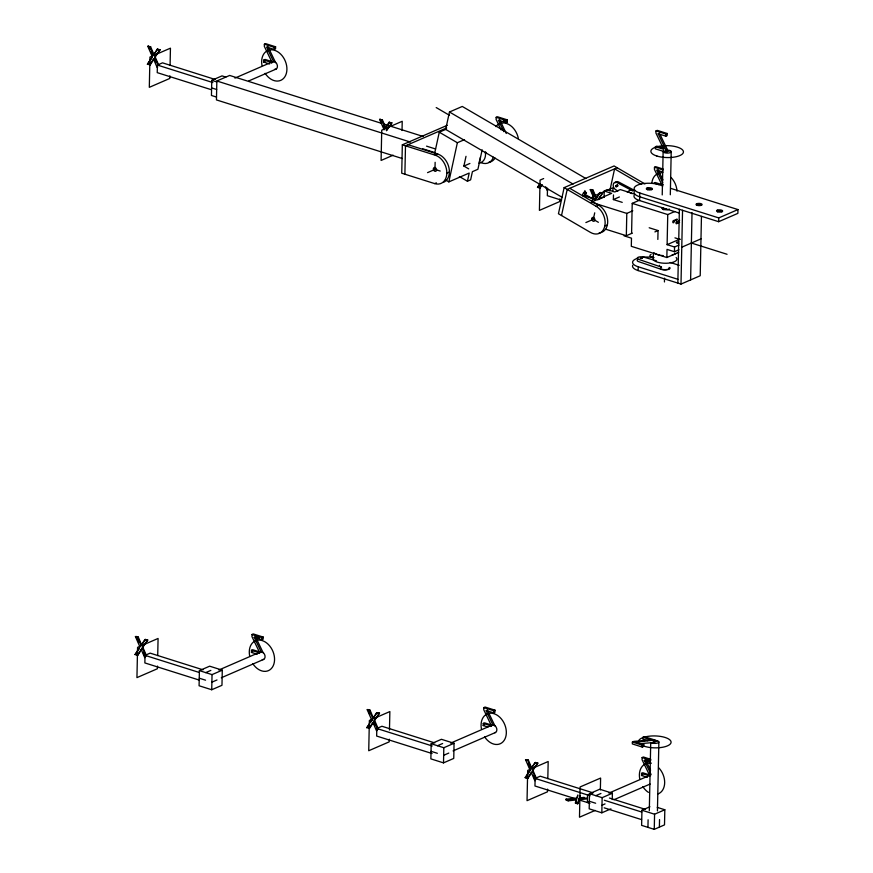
<?xml version="1.0" encoding="UTF-8"?>
<svg xmlns="http://www.w3.org/2000/svg" width="873" height="873" viewBox="0 0 873 873"><rect width="100%" height="100%" fill="white"/><g stroke="black" fill="none" stroke-linecap="round" stroke-linejoin="round"><path stroke-width="1.31" d="M203.016 669.82L150.156 653.135L145.027 655.361L144.863 662.934L199.022 680.012M215.38 79.53L162.52 62.845L157.391 65.071L157.238 72.645L211.386 89.723M157.489 666.088L157.435 668.729L136.941 677.623L137.585 647.351L158.078 638.458L157.718 655.568M169.864 75.798L169.809 78.439L149.316 87.333L149.949 57.061L170.442 48.168L170.082 65.268M199.404 670.628L199.088 685.763L211.724 689.746L221.971 685.305L222.288 670.169L209.651 666.186L199.404 670.628L212.041 674.611L222.288 670.169M225.812 77.086L222.015 75.886L211.768 80.338L211.452 95.473L216.504 97.067M381.697 123.399L229.654 75.438L216.842 80.993L216.449 99.915L402.278 158.537M211.724 689.746L212.041 674.611M257.262 654.259L251.435 652.426L251.479 650.298L252.755 649.741L259.892 651.989M269.626 63.969L263.799 62.136L263.842 60.008L265.119 59.451L272.267 61.699M261.409 652.349L254.218 637.334L261.889 639.756L263.166 639.2L263.22 637.072L253.29 633.94L252.013 634.496L251.97 636.657L259.805 652.928L251.479 650.298M273.773 62.059L266.581 47.044L274.253 49.466L275.541 48.91L275.584 46.782L265.654 43.65L264.377 44.207L264.333 46.367L272.169 62.638L263.842 60.008M261.889 639.756L261.933 637.628L263.22 637.072M274.253 49.466L274.297 47.338L275.584 46.782M434.798 742.934L381.938 726.26L376.809 728.486L376.656 736.048L432.091 753.541M389.282 739.213L389.227 741.843L368.733 750.736L369.366 720.465L389.86 711.571L389.467 729.992M402.027 130.492L402.224 121.282L381.73 130.175L381.097 160.446L393.145 155.208M447.282 125.308L402.322 144.82L401.733 173.203L434.689 183.603L436.391 182.861M404.886 174.196L405.487 145.813L446.692 127.938M435.136 162.313L434.983 169.406L440.199 171.053M431.186 743.741L430.869 758.877L443.506 762.871L453.753 758.419L454.069 743.283L441.432 739.3L431.186 743.741L443.822 747.735L454.069 743.283M443.506 762.871L443.822 747.735M487.876 727.013L483.216 725.539L483.26 723.411L484.537 722.855L491.685 725.114M493.201 725.474L485.999 710.447L493.671 712.87L494.958 712.313L495.002 710.185L485.072 707.054L483.795 707.61L483.751 709.782L491.586 726.041L483.26 723.411M503.907 131.714L498.363 120.158L506.034 122.58L507.322 122.024L507.366 119.896L497.435 116.764L496.159 117.32L496.115 119.481L501.157 129.946M493.671 712.87L493.714 710.742L495.002 710.185M506.034 122.58L506.078 120.452L507.366 119.896M593.116 792.87L540.245 776.195L535.127 778.421L534.963 785.995L574.936 798.599M547.491 188.132L547.338 195.705L561.514 200.179M547.589 789.148L547.535 791.778L527.041 800.672L527.685 770.401L548.179 761.507L547.818 778.618M559.964 198.858L559.899 201.488L539.416 210.382L540.049 180.111L543.661 178.55M577.85 794.943L576.747 798.075L566.053 799.188L566.031 800.137L568.192 800.825L576.627 799.897L575.427 803.105L577.708 803.826L579.181 798.773L586.427 798.02M568.192 800.825L568.214 799.875L566.053 799.188M575.427 803.105L576.638 798.948L568.214 799.875M577.708 803.826L579.181 798.773M592.374 201.925L592.483 196.654L612.977 187.76L612.89 191.711M612.257 799.537L612.388 793.23L599.751 789.236L589.504 793.688L589.188 808.824L601.824 812.807L610.936 808.856M604.072 197.222L604.203 191.012L607.401 189.616L614.821 191.962L620.332 189.572L634.649 194.09M600.362 789.901L600.613 778.05L580.119 786.944L579.486 817.215L595.157 810.417M622.231 202.361L613.381 199.568L613.479 194.93M601.824 812.807L602.141 797.671L612.388 793.23M606.026 229.315L626.334 235.721L626.792 213.405L632.783 210.797M631.583 233.451L632.216 203.365L639.189 200.343M701.456 216.46L700.211 275.748L680.995 284.085L638.152 270.575L638.228 266.789A15.256 5.587 1.2 0 1 637.847 258.212M679.303 213.088L639.614 200.572L639.778 192.998A15.256 5.587 1.2 0 1 637.541 185.098A15.256 5.587 1.2 0 1 658.984 184.661M647.646 740.708L642.877 739.202L642.921 737.314L651.247 739.944L633.853 741.395L632.379 742.039L632.347 743.927L642.266 747.059L643.707 746.437L643.75 744.538L636.068 742.115L654.848 739.998L654.805 741.886M647.362 777.319L641.535 775.486L641.579 773.358L642.855 772.801L649.992 775.049M650.832 759.346L643.39 757L642.113 757.557L642.07 759.717L649.905 775.977M642.266 747.059L642.31 745.171L643.75 744.538M663.196 169.056L655.754 166.71L654.477 167.267L654.434 169.427L662.269 185.687M663.873 148.41L656.725 146.162L655.448 146.719L655.405 148.847L665.892 152.153L670.115 150.636M665.892 152.153L665.935 149.927L658.187 133.755L665.859 136.177L667.147 135.621L667.19 133.493L657.26 130.361L655.983 130.917L655.939 133.078L663.786 149.348L655.448 146.719M676.128 257.502A12.004 4.398 1.2 0 1 666.175 263.264A12.004 4.398 1.2 0 1 653.08 257.961L653.44 253.836M649.916 806.772L641.939 810.231L641.622 825.367L654.259 829.35L664.506 824.898L664.822 809.762L657.238 807.372M657.849 239.442L658.035 230.559L649.185 227.766M647.941 827.353L648.104 819.791M649.305 810.69L650.712 743.13M662.225 194.919L663.131 151.673M669.405 209.084L667.561 209.891L663.218 209.553L663.262 207.534M665.859 136.177L665.903 134.049L667.19 133.493M640.018 743.676L653.31 742.541L653.342 740.653M664.44 281.957L664.528 278.138M667.179 151.596L667.223 149.37L660.021 134.355M654.259 829.35L654.575 814.214L664.822 809.762M624.053 235.83L631.485 238.176L631.31 246.317L666.852 257.524L667.016 249.383L674.447 251.73L678.921 249.787M679.019 245.051L674.545 246.994L667.114 244.658L667.747 214.572L674.72 211.55M657.434 810.919L658.875 742.006M670.311 194.766L671.217 151.52M659.388 827.124L659.541 819.561M674.447 251.73L674.545 246.994M677.841 283.092L679.38 209.302M680.995 284.085L682.544 210.306M690.608 279.917L692.016 212.717M718.665 221.698L718.752 217.912L737.958 209.575L737.881 213.361L718.665 221.698L639.702 196.785A15.256 5.587 1.2 0 1 634.245 191.471M617.32 184.661L617.702 186.353M434.438 154.379L439.272 132.194L446.463 129.073M585.914 178.539L462.275 106.451L449.464 112.006L445.677 129.411L562.245 197.374M445.448 179.914L448.842 181.89L457.365 142.736L464.556 139.625M468.714 168.882L463.89 166.066L466.007 156.322M459.373 176.542L467.426 181.235L469.205 173.05L448.842 181.89M482.158 149.818L477.913 169.275L472.413 171.665L470.623 179.849L467.426 181.235M644.94 183.941L614.09 165.957L564.133 187.64L558.447 213.743L590.454 232.404A15.256 11.087 66.5 0 0 604.803 226.052L607.368 224.939M561.514 215.533L567.199 189.43L617.156 167.747M584.932 190.554L584.212 193.861L586.514 192.857M594.72 212.826L593.302 219.352L598.365 222.299M609.758 191.045L614.592 168.86L641.219 184.378M577.097 797.977L577.828 795.892M580.098 795.718L579.29 797.9L584.201 797.355M579.268 798.839L580.087 796.667M154.15 58.687L150.331 64.733L147.406 64.296L152.306 56.658L147.788 46.302L149.96 46.989L153.452 55.206L157.195 49.27L160.108 49.706L154.652 57.52L157.707 64.526M153.452 55.206L157.827 48.997M149.698 65.017L153.506 58.971L157.075 67.341L157.718 67.068M384.087 129.771L379.569 119.426L381.741 120.103L385.233 128.32L388.976 122.384L391.89 122.831L386.433 130.634L391.89 122.831M385.233 128.32L387.121 126.061M388.365 124.086L389.62 122.111M137.323 655.307L141.775 648.977L137.967 655.023L135.042 654.586L139.942 646.948L135.424 636.592L137.596 637.279L141.088 645.496L144.831 639.56L147.744 640.007L142.288 647.81L145.856 655.983M142.354 644.23L145.464 639.287M539.601 184.072L537.506 187.346L539.798 188.077L541.697 185.054M542.34 184.77L539.798 188.077M584.528 194.046L594.677 199.961L590.246 189.692L592.418 190.369L595.91 198.586L599.653 192.649L602.566 193.097L598.442 199.546M597.176 197.32L600.286 192.376M375.095 725.692L373.568 722.102L369.748 728.147L366.824 727.7L371.723 720.061L367.206 709.716L369.377 710.393L372.869 718.61L376.612 712.674L379.526 713.121L374.07 720.923L377.638 729.097M372.869 718.61L376.623 713.394M369.115 728.42L372.924 722.375L376.492 730.756L377.136 730.472M527.423 778.367L531.875 772.038L528.067 778.083L525.142 777.636L530.042 770.008L525.524 759.652L527.696 760.339L531.188 768.556L534.931 762.62L537.844 763.057L532.388 770.87L535.444 777.876M531.188 768.556L535.564 762.336M154.652 57.52L160.108 49.706M142.288 647.81L147.744 640.007M597.798 199.83L602.566 193.097M374.07 720.923L379.526 713.121M532.388 770.87L537.844 763.057M147.406 64.296L152.24 57.465M135.042 654.586L139.178 648.846M538.848 185.982L540.245 183.799M369.563 724.154L366.824 727.7M370.96 721.971L372.367 719.789L371.723 720.061M526.484 776.272L530.675 769.724M147.788 46.302L150.603 46.716L154.095 54.923M149.96 46.989L150.603 46.716M263.799 62.136L265.076 61.579M234.935 78.101L272.431 61.83M248.652 80.982L276.141 69.054M379.569 119.426L382.385 119.83L385.877 128.047M381.741 120.103L382.385 119.83M402.322 144.82L435.278 155.219L437.842 154.106A15.256 11.087 66.5 0 1 449.06 168.238A15.256 11.087 66.5 0 1 443.211 182.457M427.552 172.636L435.267 169.286M434.689 183.603A15.256 11.087 66.5 0 0 446.834 173.149L449.388 172.036M463.89 166.066L469.903 163.458M658.187 133.755L659.464 133.198M537.506 187.346L538.139 187.073M547.818 190.128L547.175 190.401L545.647 186.811M665.935 149.927L667.223 149.37M590.246 189.692L593.062 190.096L596.554 198.313L595.91 198.586M592.418 190.369L593.062 190.096M591.261 202.187L611.624 193.348L604.203 191.012M598.987 199.273L603.974 197.102M564.133 187.64L596.139 206.301L598.703 205.188A15.256 11.087 66.5 0 1 607.706 221.338A15.256 11.087 66.5 0 1 599.151 232.895M613.381 199.568L619.404 196.96M585.87 222.571L593.585 219.232M626.334 235.721L632.314 233.124M654.892 231.912L658.035 230.559M667.114 244.658L679.903 239.104M681.769 247.201L700.986 238.864M666.852 257.524L678.725 252.373M135.424 636.592L138.24 637.006L141.732 645.212L141.088 645.496M137.596 637.279L138.24 637.006M145.355 657.358L144.711 657.631L141.142 649.261M254.218 637.334L255.494 636.777L259.336 637.988M251.435 652.426L252.712 651.869M205.722 672.625L210.851 670.399M218.828 670.017L260.056 652.12M221.295 677.775L263.777 659.344M211.877 682.184L217.006 679.958M367.206 709.716L370.021 710.12L373.513 718.337M369.377 710.393L370.021 710.12M483.216 725.539L484.493 724.983M437.504 745.738L442.633 743.512M450.61 743.13L491.848 725.245M453.076 750.9L495.569 732.458M443.67 755.298L448.787 753.072M525.524 759.652L528.34 760.056L531.832 768.273M527.696 760.339L528.34 760.056M525.142 777.636L528.067 778.083M535.455 780.418L534.811 780.691L531.242 772.321M642.921 737.314L644.361 736.692L654.848 739.998M653.31 742.541L657.347 740.784M650.963 774.253L644.318 760.394L645.594 759.837L649.436 761.049M592.691 792.739L587.562 794.965L587.409 802.527L589.111 801.796M641.535 775.486L642.812 774.929M595.822 795.685L600.94 793.459M608.928 793.077L650.156 775.18M613.894 799.755L650.134 784.03M601.977 805.244L605.054 803.902M579.159 799.723L586.405 798.959M678.823 243.305L678.67 243.316A2.03 0.742 1.2 0 1 676.433 242.519A2.03 0.742 1.2 0 1 678.79 241.843M656.561 260.852L643.87 257.164A4.07 1.495 1.2 0 0 638.141 257.273A4.07 1.495 1.2 0 0 638.741 259.39L661.581 267.182A5.336 1.953 1.2 0 1 659.497 265.348M655.983 130.917L665.903 134.049M264.377 44.207L274.297 47.338M496.159 117.32L506.078 120.452M654.477 167.267L663.164 170.006M503.481 120.812L507.322 122.024M663.076 172.123L656.682 170.104L662.771 182.806M662.367 184.76L655.219 182.512L653.942 183.068L662.869 185.894M670.639 188.339L737.958 209.575M647.013 188.088L651.749 189.583M696.709 203.758L701.445 205.253M717.235 210.229L721.982 211.724M639.778 192.998L718.752 217.912M157.195 49.27L159.464 49.99M388.976 122.384L391.257 123.104M384.295 124.217L423.285 136.515M599.653 192.649L601.923 193.369M632.216 203.365L667.747 214.572M479.484 162.214L482.082 163.033A15.256 11.087 66.5 0 0 493.409 157.205M426.537 146.14L435.562 148.977M584.845 196.076L595.168 199.328M216.842 80.993L410.474 142.07M211.768 80.338L216.82 81.931M157.391 65.071L212.837 82.564M422.696 148.77L435.594 152.83M593.793 202.994L626.792 213.405M408.04 144.711L437.842 154.106M148.039 64.013L150.331 64.733M211.615 87.9L216.668 89.504M674.949 237.849L680.002 239.442M691.372 243.032L727.067 254.283M670.246 262.489L679.205 265.316M653.364 257.622L651.771 257.12A5.085 1.866 1.2 0 1 651.029 254.49M638.228 266.789L677.917 279.305M632.379 742.039L642.31 745.171M252.013 634.496L261.933 637.628M483.795 707.61L493.714 710.742M642.113 757.557L650.789 760.296M644.318 760.394L650.712 762.413M641.579 773.358L648.715 775.606M144.831 639.56L147.101 640.28M376.612 712.674L378.893 713.394M534.931 762.62L537.201 763.34M609.452 798.031L645.551 809.413M589.504 793.688L602.141 797.671M641.939 810.231L654.575 814.214M145.027 655.361L199.175 672.45M376.809 728.486L432.255 745.968M535.127 778.421L590.148 795.772M604.323 800.246L641.72 812.043M135.675 654.303L137.967 655.023M199.251 678.201L205.559 680.187M431.033 751.315L437.351 753.301M589.351 801.25L595.659 803.247M578.81 799.821L589.984 803.346M604.171 807.82L641.557 819.616M575.449 802.156L577.73 802.876M634.311 190.303L618.641 182.01A4.07 2.957 66.5 0 0 615.116 182.861M632.772 190.98L617.113 182.675A4.07 2.957 66.5 0 0 613.283 184.367A4.07 2.957 66.5 0 0 615.596 189.637L617.866 191.078M617.124 185.043L617.888 185.491M449.464 112.006L573.103 184.094M436.205 107.565L449.53 115.334M569.763 188.317L598.703 205.188M439.272 132.194L457.365 142.736M661.647 208.025L663.218 209.553M657.958 169.548L662.945 179.947M499.64 119.601L506.285 133.471M645.594 759.837L650.581 770.237M267.858 46.487L275.617 62.66M487.276 709.891L495.035 726.074M255.494 636.777L263.253 652.949M590.89 189.408L593.4 195.159M380.213 119.143L381.217 121.445M383.225 126.039L384.731 129.499M533.032 770.586L536.589 778.76M528.176 763.973L529.682 767.422M155.296 57.236L158.853 65.41M148.432 46.029L149.938 49.477M150.942 51.78L152.448 55.228M374.713 720.651L378.271 728.813M367.849 709.433L369.857 714.038M142.932 647.526L146.489 655.699M136.068 636.319L138.578 642.07M533.414 775.628L534.942 779.218M154.652 59.888L155.678 62.278M143.314 652.567L144.329 654.957M676.04 253.29A12.004 4.398 1.2 0 1 672.134 254.992M663.196 255.614A12.004 4.398 1.2 0 1 661.167 255.385M660.195 255.232A12.004 4.398 1.2 0 1 653.888 252.679M669.1 267.422A4.681 1.713 1.2 0 1 668.369 269.102M667.485 269.386A4.681 1.713 1.2 0 1 661.789 269.233M660.948 268.895A4.681 1.713 1.2 0 1 660.37 268.491M666.197 209.105A2.03 0.742 1.2 0 1 665.663 209.084M675.844 220.323A1.2 0.698 -72.5 0 0 674.349 221.262L674.283 221A1.2 0.698 -72.5 0 0 673.258 220.727A1.2 0.698 -72.5 0 0 672.919 222.517A1.2 0.698 -72.5 0 0 674.065 222.168M675.888 220.574A1.2 0.698 -72.5 0 1 677.383 219.636M679.587 222.408A1.2 0.698 -72.5 0 1 679.63 220.236M627.229 192.136A12.004 8.73 66.5 0 1 632.052 193.653M628.113 191.482A12.004 8.73 66.5 0 1 634.78 190.292M485.988 152.317A5.336 3.874 66.5 0 1 485.333 153.179M435.278 155.219A15.256 11.087 66.5 0 1 446.834 173.149M495.046 158.057A15.256 11.087 66.5 0 1 488.705 162.345M480.401 157.14A12.004 8.73 66.5 0 1 479.266 161.483M485.377 151.946A12.004 8.73 66.5 0 1 478.819 163.044M596.139 206.301A15.256 11.087 66.5 0 1 604.803 226.052M651.825 183.21A16.271 11.829 66.5 0 1 661.418 172.843M670.977 177.383A16.271 11.829 66.5 0 1 677.001 191.154M661.93 185.403A4.07 2.957 66.5 0 1 663.251 184.618M495.897 126.618A16.271 11.829 66.5 0 1 508.577 124.348A16.271 11.829 66.5 0 1 518.355 138.491M664.037 150.593A4.07 1.495 1.2 0 0 664.331 152.611A4.07 1.495 1.2 0 0 669.82 152.775A4.07 1.495 1.2 0 0 670.486 150.789L669.755 150.494A4.07 1.495 1.2 0 0 666.776 150.101M639.614 200.572A15.256 5.587 1.2 0 1 634.158 195.246M642.386 257.306A15.256 5.587 1.2 0 1 654.052 257.622M638.152 270.575A15.256 5.587 1.2 0 1 632.696 265.25M670.017 267.771A5.336 1.953 1.2 0 1 667.441 269.681A5.336 1.953 1.2 0 1 661.527 269.451L638.698 261.66A4.07 1.495 1.2 0 1 637.541 259.87M261.998 65.508A16.271 11.829 66.5 0 1 275.704 50.71A16.271 11.829 66.5 0 1 285.602 75.449A16.271 11.829 66.5 0 1 265.13 73.321M271.394 63.074A4.07 2.957 66.5 0 1 276.839 63.925A4.07 2.957 66.5 0 1 274.624 69.327M249.634 655.798A16.271 11.829 66.5 0 1 263.34 641A16.271 11.829 66.5 0 1 273.238 665.739A16.271 11.829 66.5 0 1 252.766 663.611M259.03 653.364A4.07 2.957 66.5 0 1 264.475 654.215A4.07 2.957 66.5 0 1 262.249 659.617M481.416 728.911A16.271 11.829 66.5 0 1 495.122 714.114A16.271 11.829 66.5 0 1 505.02 738.853A16.271 11.829 66.5 0 1 484.548 736.736M490.812 726.478A4.07 2.957 66.5 0 1 495.995 726.882A4.07 2.957 66.5 0 1 494.838 732.731M648.443 792.378A16.271 11.829 66.5 0 1 642.866 786.671M639.734 778.858A16.271 11.829 66.5 0 1 651.236 763.362M658.613 767.673A16.271 11.829 66.5 0 1 658.067 793.895M649.567 775.693A4.07 2.957 66.5 0 1 650.887 774.908M638.741 740.664A16.271 5.958 1.2 0 1 661.003 736.485A16.271 5.958 1.2 0 1 668.02 745.607A16.271 5.958 1.2 0 1 642.517 745.575M651.236 742.53A4.07 1.495 1.2 0 0 657.194 743.141A4.07 1.495 1.2 0 0 657.762 740.915L656.933 740.653A4.07 1.495 1.2 0 0 653.866 740.424M640.302 258.201L642.31 258.255L640.302 258.201M615.585 185.709C616.393 189.528 618.095 183.887 615.585 185.709M679.052 221.567L678.987 221.906A1.2 0.698 -72.5 0 1 677.808 223.03A1.2 0.698 -72.5 0 1 677.852 221.196A1.2 0.698 -72.5 0 1 678.998 221.316L679.052 221.567M677.503 222.255L677.437 222.582A1.2 0.698 -72.5 0 1 676.259 223.706A1.2 0.698 -72.5 0 1 676.291 221.873A1.2 0.698 -72.5 0 1 677.448 221.993L677.503 222.255M585.75 193.086L585.608 193.631A2.401 1.168 -59.8 0 1 583.59 195.978A2.401 1.168 -59.8 0 1 582.717 194.461A2.401 1.168 -59.8 0 1 584.572 191.853L584.954 191.722A2.401 1.168 -59.8 0 1 585.75 193.086M433.434 168.631A2.03 1.484 66.5 0 0 435.518 171.348A2.03 1.484 66.5 0 0 435.998 168.238A2.03 1.484 66.5 0 0 433.434 168.631M591.73 218.654A2.03 1.484 66.5 0 0 593.902 221.284A2.03 1.484 66.5 0 0 594.262 218.119A2.03 1.484 66.5 0 0 591.73 218.654M656.933 156.049A16.271 5.958 1.2 0 0 683.243 152.83A16.271 5.958 1.2 0 0 661.352 145.922A16.271 5.958 1.2 0 0 656.933 156.049M697.156 205.341A3.055 1.113 1.2 0 0 702.088 204.729A3.055 1.113 1.2 0 0 697.985 203.442A3.055 1.113 1.2 0 0 697.156 205.341M717.682 211.812A3.055 1.113 1.2 0 0 722.626 211.211A3.055 1.113 1.2 0 0 718.523 209.913A3.055 1.113 1.2 0 0 717.682 211.812M647.46 189.67A3.055 1.113 1.2 0 0 652.393 189.07A3.055 1.113 1.2 0 0 648.29 187.771A3.055 1.113 1.2 0 0 647.46 189.67"/></g></svg>
